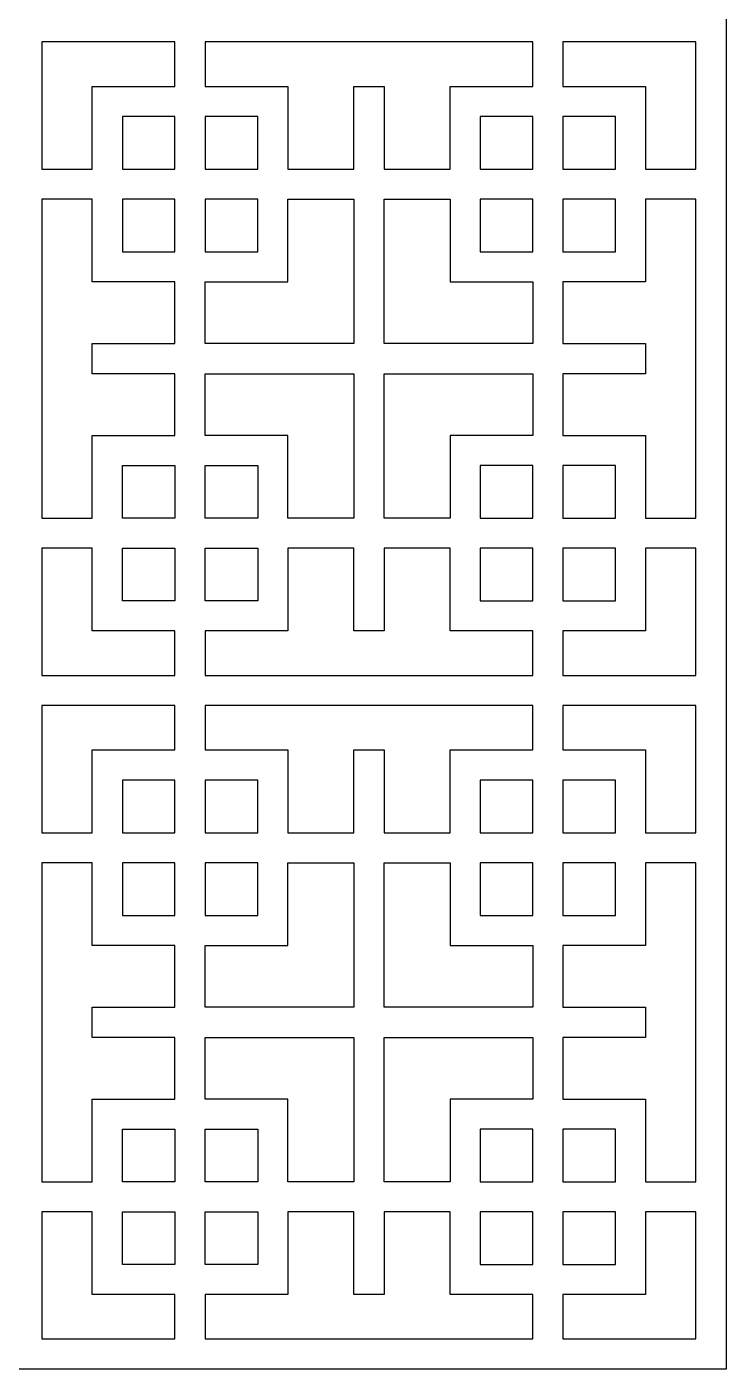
# Model space of a CAD drawing. Header units: centimetres. Extents: x -27 to -22.3, y -9 to 9.
# Drawn here: x -24.642 to -22.286, y -9 to -4.475 of the extents above; entities that cross this region are included whole.
import ezdxf

# ---------------------------------------------------------------- set-up
doc = ezdxf.new("R2010")
doc.units = ezdxf.units.CM
doc.header["$MEASUREMENT"] = 0
doc.layers.add('layer 1', color=7, linetype='Continuous')

msp = doc.modelspace()

# ---------------------------------------------------------------- linework, layer by layer
at = {"layer": 'layer 1', "color": 250, "lineweight": 30}
for points, knots in [([(-22.28554, -8.95302), (-22.28554, -8.95302), (-22.28554, -8.89854), (-22.28554, -8.89854), (-22.28554, -8.89854), (-22.28554, -8.89854), (-22.28554, -6.7628), (-22.28554, -6.7628), (-22.28554, -6.7628), (-22.28554, -6.7628), (-22.28554, -6.73569), (-22.28554, -6.73569), (-22.28554, -6.73569), (-22.28554, -6.73569), (-22.28554, -6.71561), (-22.28554, -6.71561), (-22.28554, -6.71561), (-22.28554, -6.71561), (-22.28554, -6.66112), (-22.28554, -6.66112), (-22.28554, -6.66112), (-22.28554, -6.66112), (-22.28554, -4.52539), (-22.28554, -4.52539), (-22.28554, -4.52539), (-22.28554, -4.52539), (-22.28554, -4.49828), (-22.28554, -4.49828), (-22.28554, -4.49828), (-22.28554, -4.49828), (-22.28554, -4.4782), (-22.28554, -4.4782), (-22.28554, -4.4782), (-22.28554, -4.4782), (-22.28554, -4.42371), (-22.28554, -4.42371), (-22.28554, -4.42371), (-22.28554, -4.42371), (-22.28554, -2.28798), (-22.28554, -2.28798), (-22.28554, -2.28798), (-22.28554, -2.28798), (-22.28554, -2.26087), (-22.28554, -2.26087), (-22.28554, -2.26087), (-22.28554, -2.26087), (-22.28554, -2.24079), (-22.28554, -2.24079), (-22.28554, -2.24079), (-22.28554, -2.24079), (-22.28554, -2.1863), (-22.28554, -2.1863), (-22.28554, -2.1863), (-22.28554, -2.1863), (-22.28554, -0.05056), (-22.28554, -0.05056), (-22.28554, -0.05056), (-22.28554, -0.05056), (-22.28554, -0.02345), (-22.28554, -0.02345), (-22.28554, -0.02345), (-22.28554, -0.02345), (-22.28554, -0.00337), (-22.28554, -0.00337), (-22.28554, -0.00337), (-22.28554, -0.00337), (-22.28554, 0.05111), (-22.28554, 0.05111), (-22.28554, 0.05111), (-22.28554, 0.05111), (-22.28554, 2.18685), (-22.28554, 2.18685), (-22.28554, 2.18685), (-22.28554, 2.18685), (-22.28554, 2.21396), (-22.28554, 2.21396), (-22.28554, 2.21396), (-22.28554, 2.21396), (-22.28554, 2.23404), (-22.28554, 2.23404), (-22.28554, 2.23404), (-22.28554, 2.23404), (-22.28554, 2.28853), (-22.28554, 2.28853), (-22.28554, 2.28853), (-22.28554, 2.28853), (-22.28554, 4.42426), (-22.28554, 4.42426), (-22.28554, 4.42426), (-22.28554, 4.42426), (-22.28554, 4.45137), (-22.28554, 4.45137), (-22.28554, 4.45137), (-22.28554, 4.45137), (-22.28554, 4.47145), (-22.28554, 4.47145), (-22.28554, 4.47145), (-22.28554, 4.47145), (-22.28554, 4.52594), (-22.28554, 4.52594), (-22.28554, 4.52594), (-22.28554, 4.52594), (-22.28554, 6.66167), (-22.28554, 6.66167), (-22.28554, 6.66167), (-22.28554, 6.66167), (-22.28554, 6.68878), (-22.28554, 6.68878), (-22.28554, 6.68878), (-22.28554, 6.68878), (-22.28554, 6.70887), (-22.28554, 6.70887), (-22.28554, 6.70887), (-22.28554, 6.70887), (-22.28554, 6.76335), (-22.28554, 6.76335), (-22.28554, 6.76335), (-22.28554, 6.76335), (-22.28554, 8.89909), (-22.28554, 8.89909), (-22.28554, 8.89909), (-22.28554, 8.89909), (-22.28554, 8.9262), (-22.28554, 8.9262), (-22.28554, 8.9262), (-22.28554, 8.9262), (-22.28554, 9.00076), (-22.28554, 9.00076), (-22.28554, 9.00076), (-22.28554, 9.00076), (-26.99914, 9.00076), (-26.99914, 9.00076), (-26.99914, 9.00076), (-26.99914, 9.00076), (-26.99914, 8.9262), (-26.99914, 8.9262), (-26.99914, 8.9262), (-26.99914, 8.9262), (-26.99914, 8.89909), (-26.99914, 8.89909), (-26.99914, 8.89909), (-26.99914, 8.89909), (-26.99914, 6.76335), (-26.99914, 6.76335), (-26.99914, 6.76335), (-26.99914, 6.76335), (-26.99914, 6.74882), (-26.99914, 6.74882), (-26.99914, 6.74882), (-26.99914, 6.74882), (-26.99914, 6.68878), (-26.99914, 6.68878), (-26.99914, 6.68878), (-26.99914, 6.68878), (-26.99914, 6.66167), (-26.99914, 6.66167), (-26.99914, 6.66167), (-26.99914, 6.66167), (-26.99914, 4.52594), (-26.99914, 4.52594), (-26.99914, 4.52594), (-26.99914, 4.52594), (-26.99914, 4.5114), (-26.99914, 4.5114), (-26.99914, 4.5114), (-26.99914, 4.5114), (-26.99914, 4.45137), (-26.99914, 4.45137), (-26.99914, 4.45137), (-26.99914, 4.45137), (-26.99914, 4.42426), (-26.99914, 4.42426), (-26.99914, 4.42426), (-26.99914, 4.42426), (-26.99914, 2.28853), (-26.99914, 2.28853), (-26.99914, 2.28853), (-26.99914, 2.28853), (-26.99914, 2.27399), (-26.99914, 2.27399), (-26.99914, 2.27399), (-26.99914, 2.27399), (-26.99914, 2.21396), (-26.99914, 2.21396), (-26.99914, 2.21396), (-26.99914, 2.21396), (-26.99914, 2.18685), (-26.99914, 2.18685), (-26.99914, 2.18685), (-26.99914, 2.18685), (-26.99914, 0.05111), (-26.99914, 0.05111), (-26.99914, 0.05111), (-26.99914, 0.05111), (-26.99914, 0.03658), (-26.99914, 0.03658), (-26.99914, 0.03658), (-26.99914, 0.03658), (-26.99914, -0.02345), (-26.99914, -0.02345), (-26.99914, -0.02345), (-26.99914, -0.02345), (-26.99914, -0.05056), (-26.99914, -0.05056), (-26.99914, -0.05056), (-26.99914, -0.05056), (-26.99914, -2.1863), (-26.99914, -2.1863), (-26.99914, -2.1863), (-26.99914, -2.1863), (-26.99914, -2.20083), (-26.99914, -2.20083), (-26.99914, -2.20083), (-26.99914, -2.20083), (-26.99914, -2.26087), (-26.99914, -2.26087), (-26.99914, -2.26087), (-26.99914, -2.26087), (-26.99914, -2.28798), (-26.99914, -2.28798), (-26.99914, -2.28798), (-26.99914, -2.28798), (-26.99914, -4.42371), (-26.99914, -4.42371), (-26.99914, -4.42371), (-26.99914, -4.42371), (-26.99914, -4.43825), (-26.99914, -4.43825), (-26.99914, -4.43825), (-26.99914, -4.43825), (-26.99914, -4.49828), (-26.99914, -4.49828), (-26.99914, -4.49828), (-26.99914, -4.49828), (-26.99914, -4.52539), (-26.99914, -4.52539), (-26.99914, -4.52539), (-26.99914, -4.52539), (-26.99914, -6.66112), (-26.99914, -6.66112), (-26.99914, -6.66112), (-26.99914, -6.66112), (-26.99914, -6.67566), (-26.99914, -6.67566), (-26.99914, -6.67566), (-26.99914, -6.67566), (-26.99914, -6.73569), (-26.99914, -6.73569), (-26.99914, -6.73569), (-26.99914, -6.73569), (-26.99914, -6.7628), (-26.99914, -6.7628), (-26.99914, -6.7628), (-26.99914, -6.7628), (-26.99914, -8.89854), (-26.99914, -8.89854), (-26.99914, -8.89854), (-26.99914, -8.89854), (-26.99914, -8.91307), (-26.99914, -8.91307), (-26.99914, -8.91307), (-26.99914, -8.91307), (-26.99914, -9.00021), (-26.99914, -9.00021), (-26.99914, -9.00021), (-26.99914, -9.00021), (-22.28554, -9.00021), (-22.28554, -9.00021), (-22.28554, -9.00021), (-22.28554, -9.00021), (-22.28554, -8.95302), (-22.28554, -8.95302)], [0, 0, 0, 0, 0.0144928, 0.0144928, 0.0144928, 0.0144928, 0.0289855, 0.0289855, 0.0289855, 0.0289855, 0.0434783, 0.0434783, 0.0434783, 0.0434783, 0.057971, 0.057971, 0.057971, 0.057971, 0.0724638, 0.0724638, 0.0724638, 0.0724638, 0.0869565, 0.0869565, 0.0869565, 0.0869565, 0.1014493, 0.1014493, 0.1014493, 0.1014493, 0.115942, 0.115942, 0.115942, 0.115942, 0.1304348, 0.1304348, 0.1304348, 0.1304348, 0.1449275, 0.1449275, 0.1449275, 0.1449275, 0.1594203, 0.1594203, 0.1594203, 0.1594203, 0.173913, 0.173913, 0.173913, 0.173913, 0.1884058, 0.1884058, 0.1884058, 0.1884058, 0.2028986, 0.2028986, 0.2028986, 0.2028986, 0.2173913, 0.2173913, 0.2173913, 0.2173913, 0.2318841, 0.2318841, 0.2318841, 0.2318841, 0.2463768, 0.2463768, 0.2463768, 0.2463768, 0.2608696, 0.2608696, 0.2608696, 0.2608696, 0.2753623, 0.2753623, 0.2753623, 0.2753623, 0.2898551, 0.2898551, 0.2898551, 0.2898551, 0.3043478, 0.3043478, 0.3043478, 0.3043478, 0.3188406, 0.3188406, 0.3188406, 0.3188406, 0.3333333, 0.3333333, 0.3333333, 0.3333333, 0.3478261, 0.3478261, 0.3478261, 0.3478261, 0.3623188, 0.3623188, 0.3623188, 0.3623188, 0.3768116, 0.3768116, 0.3768116, 0.3768116, 0.3913043, 0.3913043, 0.3913043, 0.3913043, 0.4057971, 0.4057971, 0.4057971, 0.4057971, 0.4202899, 0.4202899, 0.4202899, 0.4202899, 0.4347826, 0.4347826, 0.4347826, 0.4347826, 0.4492754, 0.4492754, 0.4492754, 0.4492754, 0.4637681, 0.4637681, 0.4637681, 0.4637681, 0.4782609, 0.4782609, 0.4782609, 0.4782609, 0.4927536, 0.4927536, 0.4927536, 0.4927536, 0.5072464, 0.5072464, 0.5072464, 0.5072464, 0.5217391, 0.5217391, 0.5217391, 0.5217391, 0.5362319, 0.5362319, 0.5362319, 0.5362319, 0.5507246, 0.5507246, 0.5507246, 0.5507246, 0.5652174, 0.5652174, 0.5652174, 0.5652174, 0.5797101, 0.5797101, 0.5797101, 0.5797101, 0.5942029, 0.5942029, 0.5942029, 0.5942029, 0.6086957, 0.6086957, 0.6086957, 0.6086957, 0.6231884, 0.6231884, 0.6231884, 0.6231884, 0.6376812, 0.6376812, 0.6376812, 0.6376812, 0.6521739, 0.6521739, 0.6521739, 0.6521739, 0.6666667, 0.6666667, 0.6666667, 0.6666667, 0.6811594, 0.6811594, 0.6811594, 0.6811594, 0.6956522, 0.6956522, 0.6956522, 0.6956522, 0.7101449, 0.7101449, 0.7101449, 0.7101449, 0.7246377, 0.7246377, 0.7246377, 0.7246377, 0.7391304, 0.7391304, 0.7391304, 0.7391304, 0.7536232, 0.7536232, 0.7536232, 0.7536232, 0.7681159, 0.7681159, 0.7681159, 0.7681159, 0.7826087, 0.7826087, 0.7826087, 0.7826087, 0.7971014, 0.7971014, 0.7971014, 0.7971014, 0.8115942, 0.8115942, 0.8115942, 0.8115942, 0.826087, 0.826087, 0.826087, 0.826087, 0.8405797, 0.8405797, 0.8405797, 0.8405797, 0.8550725, 0.8550725, 0.8550725, 0.8550725, 0.8695652, 0.8695652, 0.8695652, 0.8695652, 0.884058, 0.884058, 0.884058, 0.884058, 0.8985507, 0.8985507, 0.8985507, 0.8985507, 0.9130435, 0.9130435, 0.9130435, 0.9130435, 0.9275362, 0.9275362, 0.9275362, 0.9275362, 0.942029, 0.942029, 0.942029, 0.942029, 0.9565217, 0.9565217, 0.9565217, 0.9565217, 0.9710145, 0.9710145, 0.9710145, 0.9710145, 1, 1, 1, 1]), ([(-24.14315, -4.52539), (-24.14315, -4.52539), (-24.14315, -4.67527), (-24.14315, -4.67527), (-24.14315, -4.67527), (-24.14315, -4.67527), (-24.42192, -4.67527), (-24.42192, -4.67527), (-24.42192, -4.67527), (-24.42192, -4.67527), (-24.42192, -4.95404), (-24.42192, -4.95404), (-24.42192, -4.95404), (-24.42192, -4.95404), (-24.5915, -4.95404), (-24.5915, -4.95404), (-24.5915, -4.95404), (-24.5915, -4.95404), (-24.5915, -4.52539), (-24.5915, -4.52539), (-24.5915, -4.52539), (-24.5915, -4.52539), (-24.14315, -4.52539), (-24.14315, -4.52539)], [0, 0, 0, 0, 0.1428571, 0.1428571, 0.1428571, 0.1428571, 0.2857143, 0.2857143, 0.2857143, 0.2857143, 0.4285714, 0.4285714, 0.4285714, 0.4285714, 0.5714286, 0.5714286, 0.5714286, 0.5714286, 0.7142857, 0.7142857, 0.7142857, 0.7142857, 1, 1, 1, 1]), ([(-22.93724, -4.52539), (-22.93724, -4.52539), (-22.93724, -4.67527), (-22.93724, -4.67527), (-22.93724, -4.67527), (-22.93724, -4.67527), (-23.21601, -4.67527), (-23.21601, -4.67527), (-23.21601, -4.67527), (-23.21601, -4.67527), (-23.21601, -4.95404), (-23.21601, -4.95404), (-23.21601, -4.95404), (-23.21601, -4.95404), (-23.43852, -4.95404), (-23.43852, -4.95404), (-23.43852, -4.95404), (-23.43852, -4.95404), (-23.43852, -4.67527), (-23.43852, -4.67527), (-23.43852, -4.67527), (-23.43852, -4.67527), (-23.5402, -4.67527), (-23.5402, -4.67527), (-23.5402, -4.67527), (-23.5402, -4.67527), (-23.5402, -4.95404), (-23.5402, -4.95404), (-23.5402, -4.95404), (-23.5402, -4.95404), (-23.76271, -4.95404), (-23.76271, -4.95404), (-23.76271, -4.95404), (-23.76271, -4.95404), (-23.76271, -4.67527), (-23.76271, -4.67527), (-23.76271, -4.67527), (-23.76271, -4.67527), (-24.04148, -4.67527), (-24.04148, -4.67527), (-24.04148, -4.67527), (-24.04148, -4.67527), (-24.04148, -4.52539), (-24.04148, -4.52539), (-24.04148, -4.52539), (-24.04148, -4.52539), (-22.93724, -4.52539), (-22.93724, -4.52539)], [0, 0, 0, 0, 0.0769231, 0.0769231, 0.0769231, 0.0769231, 0.1538462, 0.1538462, 0.1538462, 0.1538462, 0.2307692, 0.2307692, 0.2307692, 0.2307692, 0.3076923, 0.3076923, 0.3076923, 0.3076923, 0.3846154, 0.3846154, 0.3846154, 0.3846154, 0.4615385, 0.4615385, 0.4615385, 0.4615385, 0.5384615, 0.5384615, 0.5384615, 0.5384615, 0.6153846, 0.6153846, 0.6153846, 0.6153846, 0.6923077, 0.6923077, 0.6923077, 0.6923077, 0.7692308, 0.7692308, 0.7692308, 0.7692308, 0.8461538, 0.8461538, 0.8461538, 0.8461538, 1, 1, 1, 1]), ([(-22.38722, -4.52539), (-22.38722, -4.52539), (-22.38722, -4.95404), (-22.38722, -4.95404), (-22.38722, -4.95404), (-22.38722, -4.95404), (-22.5568, -4.95404), (-22.5568, -4.95404), (-22.5568, -4.95404), (-22.5568, -4.95404), (-22.5568, -4.67527), (-22.5568, -4.67527), (-22.5568, -4.67527), (-22.5568, -4.67527), (-22.83557, -4.67527), (-22.83557, -4.67527), (-22.83557, -4.67527), (-22.83557, -4.67527), (-22.83557, -4.52539), (-22.83557, -4.52539), (-22.83557, -4.52539), (-22.83557, -4.52539), (-22.38722, -4.52539), (-22.38722, -4.52539)], [0, 0, 0, 0, 0.1428571, 0.1428571, 0.1428571, 0.1428571, 0.2857143, 0.2857143, 0.2857143, 0.2857143, 0.4285714, 0.4285714, 0.4285714, 0.4285714, 0.5714286, 0.5714286, 0.5714286, 0.5714286, 0.7142857, 0.7142857, 0.7142857, 0.7142857, 1, 1, 1, 1]), ([(-24.14315, -4.77695), (-24.14315, -4.77695), (-24.14315, -4.95404), (-24.14315, -4.95404), (-24.14315, -4.95404), (-24.14315, -4.95404), (-24.32024, -4.95404), (-24.32024, -4.95404), (-24.32024, -4.95404), (-24.32024, -4.95404), (-24.32024, -4.77695), (-24.32024, -4.77695), (-24.32024, -4.77695), (-24.32024, -4.77695), (-24.14315, -4.77695), (-24.14315, -4.77695)], [0, 0, 0, 0, 0.2, 0.2, 0.2, 0.2, 0.4, 0.4, 0.4, 0.4, 0.6, 0.6, 0.6, 0.6, 1, 1, 1, 1]), ([(-24.04148, -4.95404), (-24.04148, -4.95404), (-24.04148, -4.77695), (-24.04148, -4.77695), (-24.04148, -4.77695), (-24.04148, -4.77695), (-23.86439, -4.77695), (-23.86439, -4.77695), (-23.86439, -4.77695), (-23.86439, -4.77695), (-23.86439, -4.95404), (-23.86439, -4.95404), (-23.86439, -4.95404), (-23.86439, -4.95404), (-24.04148, -4.95404), (-24.04148, -4.95404)], [0, 0, 0, 0, 0.2, 0.2, 0.2, 0.2, 0.4, 0.4, 0.4, 0.4, 0.6, 0.6, 0.6, 0.6, 1, 1, 1, 1]), ([(-22.93724, -4.95404), (-22.93724, -4.95404), (-23.11433, -4.95404), (-23.11433, -4.95404), (-23.11433, -4.95404), (-23.11433, -4.95404), (-23.11433, -4.77695), (-23.11433, -4.77695), (-23.11433, -4.77695), (-23.11433, -4.77695), (-22.93724, -4.77695), (-22.93724, -4.77695), (-22.93724, -4.77695), (-22.93724, -4.77695), (-22.93724, -4.95404), (-22.93724, -4.95404)], [0, 0, 0, 0, 0.2, 0.2, 0.2, 0.2, 0.4, 0.4, 0.4, 0.4, 0.6, 0.6, 0.6, 0.6, 1, 1, 1, 1]), ([(-22.65848, -4.95404), (-22.65848, -4.95404), (-22.83557, -4.95404), (-22.83557, -4.95404), (-22.83557, -4.95404), (-22.83557, -4.95404), (-22.83557, -4.77695), (-22.83557, -4.77695), (-22.83557, -4.77695), (-22.83557, -4.77695), (-22.65848, -4.77695), (-22.65848, -4.77695), (-22.65848, -4.77695), (-22.65848, -4.77695), (-22.65848, -4.95404), (-22.65848, -4.95404)], [0, 0, 0, 0, 0.2, 0.2, 0.2, 0.2, 0.4, 0.4, 0.4, 0.4, 0.6, 0.6, 0.6, 0.6, 1, 1, 1, 1]), ([(-24.5915, -6.1308), (-24.5915, -6.1308), (-24.5915, -5.05571), (-24.5915, -5.05571), (-24.5915, -5.05571), (-24.5915, -5.05571), (-24.42192, -5.05571), (-24.42192, -5.05571), (-24.42192, -5.05571), (-24.42192, -5.05571), (-24.42192, -5.33448), (-24.42192, -5.33448), (-24.42192, -5.33448), (-24.42192, -5.33448), (-24.14315, -5.33448), (-24.14315, -5.33448), (-24.14315, -5.33448), (-24.14315, -5.33448), (-24.14315, -5.54242), (-24.14315, -5.54242), (-24.14315, -5.54242), (-24.14315, -5.54242), (-24.42192, -5.54242), (-24.42192, -5.54242), (-24.42192, -5.54242), (-24.42192, -5.54242), (-24.42192, -5.6441), (-24.42192, -5.6441), (-24.42192, -5.6441), (-24.42192, -5.6441), (-24.14315, -5.6441), (-24.14315, -5.6441), (-24.14315, -5.6441), (-24.14315, -5.6441), (-24.14315, -5.85204), (-24.14315, -5.85204), (-24.14315, -5.85204), (-24.14315, -5.85204), (-24.42192, -5.85204), (-24.42192, -5.85204), (-24.42192, -5.85204), (-24.42192, -5.85204), (-24.42192, -6.1308), (-24.42192, -6.1308), (-24.42192, -6.1308), (-24.42192, -6.1308), (-24.5915, -6.1308), (-24.5915, -6.1308)], [0, 0, 0, 0, 0.0769231, 0.0769231, 0.0769231, 0.0769231, 0.1538462, 0.1538462, 0.1538462, 0.1538462, 0.2307692, 0.2307692, 0.2307692, 0.2307692, 0.3076923, 0.3076923, 0.3076923, 0.3076923, 0.3846154, 0.3846154, 0.3846154, 0.3846154, 0.4615385, 0.4615385, 0.4615385, 0.4615385, 0.5384615, 0.5384615, 0.5384615, 0.5384615, 0.6153846, 0.6153846, 0.6153846, 0.6153846, 0.6923077, 0.6923077, 0.6923077, 0.6923077, 0.7692308, 0.7692308, 0.7692308, 0.7692308, 0.8461538, 0.8461538, 0.8461538, 0.8461538, 1, 1, 1, 1]), ([(-24.14315, -5.05571), (-24.14315, -5.05571), (-24.14315, -5.2328), (-24.14315, -5.2328), (-24.14315, -5.2328), (-24.14315, -5.2328), (-24.32024, -5.2328), (-24.32024, -5.2328), (-24.32024, -5.2328), (-24.32024, -5.2328), (-24.32024, -5.05571), (-24.32024, -5.05571), (-24.32024, -5.05571), (-24.32024, -5.05571), (-24.14315, -5.05571), (-24.14315, -5.05571)], [0, 0, 0, 0, 0.2, 0.2, 0.2, 0.2, 0.4, 0.4, 0.4, 0.4, 0.6, 0.6, 0.6, 0.6, 1, 1, 1, 1]), ([(-23.5402, -5.54242), (-23.5402, -5.54242), (-23.5402, -5.05571), (-23.5402, -5.05571), (-23.5402, -5.05571), (-23.5402, -5.05571), (-23.76271, -5.05571), (-23.76271, -5.05571), (-23.76271, -5.05571), (-23.76271, -5.05571), (-23.76271, -5.33448), (-23.76271, -5.33448), (-23.76271, -5.33448), (-23.76271, -5.33448), (-24.04148, -5.33448), (-24.04148, -5.33448), (-24.04148, -5.33448), (-24.04148, -5.33448), (-24.04148, -5.54242), (-24.04148, -5.54242), (-24.04148, -5.54242), (-24.04148, -5.54242), (-23.5402, -5.54242), (-23.5402, -5.54242)], [0, 0, 0, 0, 0.1428571, 0.1428571, 0.1428571, 0.1428571, 0.2857143, 0.2857143, 0.2857143, 0.2857143, 0.4285714, 0.4285714, 0.4285714, 0.4285714, 0.5714286, 0.5714286, 0.5714286, 0.5714286, 0.7142857, 0.7142857, 0.7142857, 0.7142857, 1, 1, 1, 1]), ([(-24.04148, -5.2328), (-24.04148, -5.2328), (-24.04148, -5.05571), (-24.04148, -5.05571), (-24.04148, -5.05571), (-24.04148, -5.05571), (-23.86439, -5.05571), (-23.86439, -5.05571), (-23.86439, -5.05571), (-23.86439, -5.05571), (-23.86439, -5.2328), (-23.86439, -5.2328), (-23.86439, -5.2328), (-23.86439, -5.2328), (-24.04148, -5.2328), (-24.04148, -5.2328)], [0, 0, 0, 0, 0.2, 0.2, 0.2, 0.2, 0.4, 0.4, 0.4, 0.4, 0.6, 0.6, 0.6, 0.6, 1, 1, 1, 1]), ([(-23.43852, -5.05571), (-23.43852, -5.05571), (-23.43852, -5.54242), (-23.43852, -5.54242), (-23.43852, -5.54242), (-23.43852, -5.54242), (-22.93724, -5.54242), (-22.93724, -5.54242), (-22.93724, -5.54242), (-22.93724, -5.54242), (-22.93724, -5.33448), (-22.93724, -5.33448), (-22.93724, -5.33448), (-22.93724, -5.33448), (-23.21601, -5.33448), (-23.21601, -5.33448), (-23.21601, -5.33448), (-23.21601, -5.33448), (-23.21601, -5.05571), (-23.21601, -5.05571), (-23.21601, -5.05571), (-23.21601, -5.05571), (-23.43852, -5.05571), (-23.43852, -5.05571)], [0, 0, 0, 0, 0.1428571, 0.1428571, 0.1428571, 0.1428571, 0.2857143, 0.2857143, 0.2857143, 0.2857143, 0.4285714, 0.4285714, 0.4285714, 0.4285714, 0.5714286, 0.5714286, 0.5714286, 0.5714286, 0.7142857, 0.7142857, 0.7142857, 0.7142857, 1, 1, 1, 1]), ([(-23.11433, -5.05571), (-23.11433, -5.05571), (-22.93724, -5.05571), (-22.93724, -5.05571), (-22.93724, -5.05571), (-22.93724, -5.05571), (-22.93724, -5.2328), (-22.93724, -5.2328), (-22.93724, -5.2328), (-22.93724, -5.2328), (-23.11433, -5.2328), (-23.11433, -5.2328), (-23.11433, -5.2328), (-23.11433, -5.2328), (-23.11433, -5.05571), (-23.11433, -5.05571)], [0, 0, 0, 0, 0.2, 0.2, 0.2, 0.2, 0.4, 0.4, 0.4, 0.4, 0.6, 0.6, 0.6, 0.6, 1, 1, 1, 1]), ([(-22.38722, -6.1308), (-22.38722, -6.1308), (-22.5568, -6.1308), (-22.5568, -6.1308), (-22.5568, -6.1308), (-22.5568, -6.1308), (-22.5568, -5.85204), (-22.5568, -5.85204), (-22.5568, -5.85204), (-22.5568, -5.85204), (-22.83557, -5.85204), (-22.83557, -5.85204), (-22.83557, -5.85204), (-22.83557, -5.85204), (-22.83557, -5.6441), (-22.83557, -5.6441), (-22.83557, -5.6441), (-22.83557, -5.6441), (-22.5568, -5.6441), (-22.5568, -5.6441), (-22.5568, -5.6441), (-22.5568, -5.6441), (-22.5568, -5.54242), (-22.5568, -5.54242), (-22.5568, -5.54242), (-22.5568, -5.54242), (-22.83557, -5.54242), (-22.83557, -5.54242), (-22.83557, -5.54242), (-22.83557, -5.54242), (-22.83557, -5.33448), (-22.83557, -5.33448), (-22.83557, -5.33448), (-22.83557, -5.33448), (-22.5568, -5.33448), (-22.5568, -5.33448), (-22.5568, -5.33448), (-22.5568, -5.33448), (-22.5568, -5.05571), (-22.5568, -5.05571), (-22.5568, -5.05571), (-22.5568, -5.05571), (-22.38722, -5.05571), (-22.38722, -5.05571), (-22.38722, -5.05571), (-22.38722, -5.05571), (-22.38722, -6.1308), (-22.38722, -6.1308)], [0, 0, 0, 0, 0.0769231, 0.0769231, 0.0769231, 0.0769231, 0.1538462, 0.1538462, 0.1538462, 0.1538462, 0.2307692, 0.2307692, 0.2307692, 0.2307692, 0.3076923, 0.3076923, 0.3076923, 0.3076923, 0.3846154, 0.3846154, 0.3846154, 0.3846154, 0.4615385, 0.4615385, 0.4615385, 0.4615385, 0.5384615, 0.5384615, 0.5384615, 0.5384615, 0.6153846, 0.6153846, 0.6153846, 0.6153846, 0.6923077, 0.6923077, 0.6923077, 0.6923077, 0.7692308, 0.7692308, 0.7692308, 0.7692308, 0.8461538, 0.8461538, 0.8461538, 0.8461538, 1, 1, 1, 1]), ([(-22.83557, -5.05571), (-22.83557, -5.05571), (-22.65848, -5.05571), (-22.65848, -5.05571), (-22.65848, -5.05571), (-22.65848, -5.05571), (-22.65848, -5.2328), (-22.65848, -5.2328), (-22.65848, -5.2328), (-22.65848, -5.2328), (-22.83557, -5.2328), (-22.83557, -5.2328), (-22.83557, -5.2328), (-22.83557, -5.2328), (-22.83557, -5.05571), (-22.83557, -5.05571)], [0, 0, 0, 0, 0.2, 0.2, 0.2, 0.2, 0.4, 0.4, 0.4, 0.4, 0.6, 0.6, 0.6, 0.6, 1, 1, 1, 1]), ([(-23.5402, -6.1308), (-23.5402, -6.1308), (-23.5402, -5.6441), (-23.5402, -5.6441), (-23.5402, -5.6441), (-23.5402, -5.6441), (-24.04148, -5.6441), (-24.04148, -5.6441), (-24.04148, -5.6441), (-24.04148, -5.6441), (-24.04148, -5.85204), (-24.04148, -5.85204), (-24.04148, -5.85204), (-24.04148, -5.85204), (-23.76271, -5.85204), (-23.76271, -5.85204), (-23.76271, -5.85204), (-23.76271, -5.85204), (-23.76271, -6.1308), (-23.76271, -6.1308), (-23.76271, -6.1308), (-23.76271, -6.1308), (-23.5402, -6.1308), (-23.5402, -6.1308)], [0, 0, 0, 0, 0.1428571, 0.1428571, 0.1428571, 0.1428571, 0.2857143, 0.2857143, 0.2857143, 0.2857143, 0.4285714, 0.4285714, 0.4285714, 0.4285714, 0.5714286, 0.5714286, 0.5714286, 0.5714286, 0.7142857, 0.7142857, 0.7142857, 0.7142857, 1, 1, 1, 1]), ([(-23.43852, -5.6441), (-23.43852, -5.6441), (-23.43852, -6.1308), (-23.43852, -6.1308), (-23.43852, -6.1308), (-23.43852, -6.1308), (-23.21601, -6.1308), (-23.21601, -6.1308), (-23.21601, -6.1308), (-23.21601, -6.1308), (-23.21601, -5.85204), (-23.21601, -5.85204), (-23.21601, -5.85204), (-23.21601, -5.85204), (-22.93724, -5.85204), (-22.93724, -5.85204), (-22.93724, -5.85204), (-22.93724, -5.85204), (-22.93724, -5.6441), (-22.93724, -5.6441), (-22.93724, -5.6441), (-22.93724, -5.6441), (-23.43852, -5.6441), (-23.43852, -5.6441)], [0, 0, 0, 0, 0.1428571, 0.1428571, 0.1428571, 0.1428571, 0.2857143, 0.2857143, 0.2857143, 0.2857143, 0.4285714, 0.4285714, 0.4285714, 0.4285714, 0.5714286, 0.5714286, 0.5714286, 0.5714286, 0.7142857, 0.7142857, 0.7142857, 0.7142857, 1, 1, 1, 1]), ([(-24.14315, -6.1308), (-24.14315, -6.1308), (-24.14315, -5.95371), (-24.14315, -5.95371), (-24.14315, -5.95371), (-24.14315, -5.95371), (-24.32024, -5.95371), (-24.32024, -5.95371), (-24.32024, -5.95371), (-24.32024, -5.95371), (-24.32024, -6.1308), (-24.32024, -6.1308), (-24.32024, -6.1308), (-24.32024, -6.1308), (-24.14315, -6.1308), (-24.14315, -6.1308)], [0, 0, 0, 0, 0.2, 0.2, 0.2, 0.2, 0.4, 0.4, 0.4, 0.4, 0.6, 0.6, 0.6, 0.6, 1, 1, 1, 1]), ([(-24.04148, -5.95371), (-24.04148, -5.95371), (-24.04148, -6.1308), (-24.04148, -6.1308), (-24.04148, -6.1308), (-24.04148, -6.1308), (-23.86439, -6.1308), (-23.86439, -6.1308), (-23.86439, -6.1308), (-23.86439, -6.1308), (-23.86439, -5.95371), (-23.86439, -5.95371), (-23.86439, -5.95371), (-23.86439, -5.95371), (-24.04148, -5.95371), (-24.04148, -5.95371)], [0, 0, 0, 0, 0.2, 0.2, 0.2, 0.2, 0.4, 0.4, 0.4, 0.4, 0.6, 0.6, 0.6, 0.6, 1, 1, 1, 1]), ([(-22.93724, -6.1308), (-22.93724, -6.1308), (-23.11433, -6.1308), (-23.11433, -6.1308), (-23.11433, -6.1308), (-23.11433, -6.1308), (-23.11433, -5.95371), (-23.11433, -5.95371), (-23.11433, -5.95371), (-23.11433, -5.95371), (-22.93724, -5.95371), (-22.93724, -5.95371), (-22.93724, -5.95371), (-22.93724, -5.95371), (-22.93724, -6.1308), (-22.93724, -6.1308)], [0, 0, 0, 0, 0.2, 0.2, 0.2, 0.2, 0.4, 0.4, 0.4, 0.4, 0.6, 0.6, 0.6, 0.6, 1, 1, 1, 1]), ([(-22.65848, -6.1308), (-22.65848, -6.1308), (-22.83557, -6.1308), (-22.83557, -6.1308), (-22.83557, -6.1308), (-22.83557, -6.1308), (-22.83557, -5.95371), (-22.83557, -5.95371), (-22.83557, -5.95371), (-22.83557, -5.95371), (-22.65848, -5.95371), (-22.65848, -5.95371), (-22.65848, -5.95371), (-22.65848, -5.95371), (-22.65848, -6.1308), (-22.65848, -6.1308)], [0, 0, 0, 0, 0.2, 0.2, 0.2, 0.2, 0.4, 0.4, 0.4, 0.4, 0.6, 0.6, 0.6, 0.6, 1, 1, 1, 1]), ([(-24.5915, -6.66112), (-24.5915, -6.66112), (-24.5915, -6.23248), (-24.5915, -6.23248), (-24.5915, -6.23248), (-24.5915, -6.23248), (-24.42192, -6.23248), (-24.42192, -6.23248), (-24.42192, -6.23248), (-24.42192, -6.23248), (-24.42192, -6.51125), (-24.42192, -6.51125), (-24.42192, -6.51125), (-24.42192, -6.51125), (-24.14315, -6.51125), (-24.14315, -6.51125), (-24.14315, -6.51125), (-24.14315, -6.51125), (-24.14315, -6.66112), (-24.14315, -6.66112), (-24.14315, -6.66112), (-24.14315, -6.66112), (-24.5915, -6.66112), (-24.5915, -6.66112)], [0, 0, 0, 0, 0.1428571, 0.1428571, 0.1428571, 0.1428571, 0.2857143, 0.2857143, 0.2857143, 0.2857143, 0.4285714, 0.4285714, 0.4285714, 0.4285714, 0.5714286, 0.5714286, 0.5714286, 0.5714286, 0.7142857, 0.7142857, 0.7142857, 0.7142857, 1, 1, 1, 1]), ([(-24.14315, -6.40957), (-24.14315, -6.40957), (-24.14315, -6.23248), (-24.14315, -6.23248), (-24.14315, -6.23248), (-24.14315, -6.23248), (-24.32024, -6.23248), (-24.32024, -6.23248), (-24.32024, -6.23248), (-24.32024, -6.23248), (-24.32024, -6.40957), (-24.32024, -6.40957), (-24.32024, -6.40957), (-24.32024, -6.40957), (-24.14315, -6.40957), (-24.14315, -6.40957)], [0, 0, 0, 0, 0.2, 0.2, 0.2, 0.2, 0.4, 0.4, 0.4, 0.4, 0.6, 0.6, 0.6, 0.6, 1, 1, 1, 1]), ([(-24.04148, -6.66112), (-24.04148, -6.66112), (-24.04148, -6.51125), (-24.04148, -6.51125), (-24.04148, -6.51125), (-24.04148, -6.51125), (-23.76271, -6.51125), (-23.76271, -6.51125), (-23.76271, -6.51125), (-23.76271, -6.51125), (-23.76271, -6.23248), (-23.76271, -6.23248), (-23.76271, -6.23248), (-23.76271, -6.23248), (-23.5402, -6.23248), (-23.5402, -6.23248), (-23.5402, -6.23248), (-23.5402, -6.23248), (-23.5402, -6.51125), (-23.5402, -6.51125), (-23.5402, -6.51125), (-23.5402, -6.51125), (-23.43852, -6.51125), (-23.43852, -6.51125), (-23.43852, -6.51125), (-23.43852, -6.51125), (-23.43852, -6.23248), (-23.43852, -6.23248), (-23.43852, -6.23248), (-23.43852, -6.23248), (-23.21601, -6.23248), (-23.21601, -6.23248), (-23.21601, -6.23248), (-23.21601, -6.23248), (-23.21601, -6.51125), (-23.21601, -6.51125), (-23.21601, -6.51125), (-23.21601, -6.51125), (-22.93724, -6.51125), (-22.93724, -6.51125), (-22.93724, -6.51125), (-22.93724, -6.51125), (-22.93724, -6.66112), (-22.93724, -6.66112), (-22.93724, -6.66112), (-22.93724, -6.66112), (-24.04148, -6.66112), (-24.04148, -6.66112)], [0, 0, 0, 0, 0.0769231, 0.0769231, 0.0769231, 0.0769231, 0.1538462, 0.1538462, 0.1538462, 0.1538462, 0.2307692, 0.2307692, 0.2307692, 0.2307692, 0.3076923, 0.3076923, 0.3076923, 0.3076923, 0.3846154, 0.3846154, 0.3846154, 0.3846154, 0.4615385, 0.4615385, 0.4615385, 0.4615385, 0.5384615, 0.5384615, 0.5384615, 0.5384615, 0.6153846, 0.6153846, 0.6153846, 0.6153846, 0.6923077, 0.6923077, 0.6923077, 0.6923077, 0.7692308, 0.7692308, 0.7692308, 0.7692308, 0.8461538, 0.8461538, 0.8461538, 0.8461538, 1, 1, 1, 1]), ([(-24.04148, -6.23248), (-24.04148, -6.23248), (-24.04148, -6.40957), (-24.04148, -6.40957), (-24.04148, -6.40957), (-24.04148, -6.40957), (-23.86439, -6.40957), (-23.86439, -6.40957), (-23.86439, -6.40957), (-23.86439, -6.40957), (-23.86439, -6.23248), (-23.86439, -6.23248), (-23.86439, -6.23248), (-23.86439, -6.23248), (-24.04148, -6.23248), (-24.04148, -6.23248)], [0, 0, 0, 0, 0.2, 0.2, 0.2, 0.2, 0.4, 0.4, 0.4, 0.4, 0.6, 0.6, 0.6, 0.6, 1, 1, 1, 1]), ([(-23.11433, -6.23248), (-23.11433, -6.23248), (-22.93724, -6.23248), (-22.93724, -6.23248), (-22.93724, -6.23248), (-22.93724, -6.23248), (-22.93724, -6.40957), (-22.93724, -6.40957), (-22.93724, -6.40957), (-22.93724, -6.40957), (-23.11433, -6.40957), (-23.11433, -6.40957), (-23.11433, -6.40957), (-23.11433, -6.40957), (-23.11433, -6.23248), (-23.11433, -6.23248)], [0, 0, 0, 0, 0.2, 0.2, 0.2, 0.2, 0.4, 0.4, 0.4, 0.4, 0.6, 0.6, 0.6, 0.6, 1, 1, 1, 1]), ([(-22.83557, -6.66112), (-22.83557, -6.66112), (-22.83557, -6.51125), (-22.83557, -6.51125), (-22.83557, -6.51125), (-22.83557, -6.51125), (-22.5568, -6.51125), (-22.5568, -6.51125), (-22.5568, -6.51125), (-22.5568, -6.51125), (-22.5568, -6.23248), (-22.5568, -6.23248), (-22.5568, -6.23248), (-22.5568, -6.23248), (-22.38722, -6.23248), (-22.38722, -6.23248), (-22.38722, -6.23248), (-22.38722, -6.23248), (-22.38722, -6.66112), (-22.38722, -6.66112), (-22.38722, -6.66112), (-22.38722, -6.66112), (-22.83557, -6.66112), (-22.83557, -6.66112)], [0, 0, 0, 0, 0.1428571, 0.1428571, 0.1428571, 0.1428571, 0.2857143, 0.2857143, 0.2857143, 0.2857143, 0.4285714, 0.4285714, 0.4285714, 0.4285714, 0.5714286, 0.5714286, 0.5714286, 0.5714286, 0.7142857, 0.7142857, 0.7142857, 0.7142857, 1, 1, 1, 1]), ([(-22.83557, -6.23248), (-22.83557, -6.23248), (-22.65848, -6.23248), (-22.65848, -6.23248), (-22.65848, -6.23248), (-22.65848, -6.23248), (-22.65848, -6.40957), (-22.65848, -6.40957), (-22.65848, -6.40957), (-22.65848, -6.40957), (-22.83557, -6.40957), (-22.83557, -6.40957), (-22.83557, -6.40957), (-22.83557, -6.40957), (-22.83557, -6.23248), (-22.83557, -6.23248)], [0, 0, 0, 0, 0.2, 0.2, 0.2, 0.2, 0.4, 0.4, 0.4, 0.4, 0.6, 0.6, 0.6, 0.6, 1, 1, 1, 1]), ([(-24.14315, -6.7628), (-24.14315, -6.7628), (-24.14315, -6.91268), (-24.14315, -6.91268), (-24.14315, -6.91268), (-24.14315, -6.91268), (-24.42192, -6.91268), (-24.42192, -6.91268), (-24.42192, -6.91268), (-24.42192, -6.91268), (-24.42192, -7.19145), (-24.42192, -7.19145), (-24.42192, -7.19145), (-24.42192, -7.19145), (-24.5915, -7.19145), (-24.5915, -7.19145), (-24.5915, -7.19145), (-24.5915, -7.19145), (-24.5915, -6.7628), (-24.5915, -6.7628), (-24.5915, -6.7628), (-24.5915, -6.7628), (-24.14315, -6.7628), (-24.14315, -6.7628)], [0, 0, 0, 0, 0.1428571, 0.1428571, 0.1428571, 0.1428571, 0.2857143, 0.2857143, 0.2857143, 0.2857143, 0.4285714, 0.4285714, 0.4285714, 0.4285714, 0.5714286, 0.5714286, 0.5714286, 0.5714286, 0.7142857, 0.7142857, 0.7142857, 0.7142857, 1, 1, 1, 1]), ([(-22.93724, -6.7628), (-22.93724, -6.7628), (-22.93724, -6.91268), (-22.93724, -6.91268), (-22.93724, -6.91268), (-22.93724, -6.91268), (-23.21601, -6.91268), (-23.21601, -6.91268), (-23.21601, -6.91268), (-23.21601, -6.91268), (-23.21601, -7.19145), (-23.21601, -7.19145), (-23.21601, -7.19145), (-23.21601, -7.19145), (-23.43852, -7.19145), (-23.43852, -7.19145), (-23.43852, -7.19145), (-23.43852, -7.19145), (-23.43852, -6.91268), (-23.43852, -6.91268), (-23.43852, -6.91268), (-23.43852, -6.91268), (-23.5402, -6.91268), (-23.5402, -6.91268), (-23.5402, -6.91268), (-23.5402, -6.91268), (-23.5402, -7.19145), (-23.5402, -7.19145), (-23.5402, -7.19145), (-23.5402, -7.19145), (-23.76271, -7.19145), (-23.76271, -7.19145), (-23.76271, -7.19145), (-23.76271, -7.19145), (-23.76271, -6.91268), (-23.76271, -6.91268), (-23.76271, -6.91268), (-23.76271, -6.91268), (-24.04148, -6.91268), (-24.04148, -6.91268), (-24.04148, -6.91268), (-24.04148, -6.91268), (-24.04148, -6.7628), (-24.04148, -6.7628), (-24.04148, -6.7628), (-24.04148, -6.7628), (-22.93724, -6.7628), (-22.93724, -6.7628)], [0, 0, 0, 0, 0.0769231, 0.0769231, 0.0769231, 0.0769231, 0.1538462, 0.1538462, 0.1538462, 0.1538462, 0.2307692, 0.2307692, 0.2307692, 0.2307692, 0.3076923, 0.3076923, 0.3076923, 0.3076923, 0.3846154, 0.3846154, 0.3846154, 0.3846154, 0.4615385, 0.4615385, 0.4615385, 0.4615385, 0.5384615, 0.5384615, 0.5384615, 0.5384615, 0.6153846, 0.6153846, 0.6153846, 0.6153846, 0.6923077, 0.6923077, 0.6923077, 0.6923077, 0.7692308, 0.7692308, 0.7692308, 0.7692308, 0.8461538, 0.8461538, 0.8461538, 0.8461538, 1, 1, 1, 1]), ([(-22.38722, -6.7628), (-22.38722, -6.7628), (-22.38722, -7.19145), (-22.38722, -7.19145), (-22.38722, -7.19145), (-22.38722, -7.19145), (-22.5568, -7.19145), (-22.5568, -7.19145), (-22.5568, -7.19145), (-22.5568, -7.19145), (-22.5568, -6.91268), (-22.5568, -6.91268), (-22.5568, -6.91268), (-22.5568, -6.91268), (-22.83557, -6.91268), (-22.83557, -6.91268), (-22.83557, -6.91268), (-22.83557, -6.91268), (-22.83557, -6.7628), (-22.83557, -6.7628), (-22.83557, -6.7628), (-22.83557, -6.7628), (-22.38722, -6.7628), (-22.38722, -6.7628)], [0, 0, 0, 0, 0.1428571, 0.1428571, 0.1428571, 0.1428571, 0.2857143, 0.2857143, 0.2857143, 0.2857143, 0.4285714, 0.4285714, 0.4285714, 0.4285714, 0.5714286, 0.5714286, 0.5714286, 0.5714286, 0.7142857, 0.7142857, 0.7142857, 0.7142857, 1, 1, 1, 1]), ([(-24.14315, -7.01436), (-24.14315, -7.01436), (-24.14315, -7.19145), (-24.14315, -7.19145), (-24.14315, -7.19145), (-24.14315, -7.19145), (-24.32024, -7.19145), (-24.32024, -7.19145), (-24.32024, -7.19145), (-24.32024, -7.19145), (-24.32024, -7.01436), (-24.32024, -7.01436), (-24.32024, -7.01436), (-24.32024, -7.01436), (-24.14315, -7.01436), (-24.14315, -7.01436)], [0, 0, 0, 0, 0.2, 0.2, 0.2, 0.2, 0.4, 0.4, 0.4, 0.4, 0.6, 0.6, 0.6, 0.6, 1, 1, 1, 1]), ([(-24.04148, -7.19145), (-24.04148, -7.19145), (-24.04148, -7.01436), (-24.04148, -7.01436), (-24.04148, -7.01436), (-24.04148, -7.01436), (-23.86439, -7.01436), (-23.86439, -7.01436), (-23.86439, -7.01436), (-23.86439, -7.01436), (-23.86439, -7.19145), (-23.86439, -7.19145), (-23.86439, -7.19145), (-23.86439, -7.19145), (-24.04148, -7.19145), (-24.04148, -7.19145)], [0, 0, 0, 0, 0.2, 0.2, 0.2, 0.2, 0.4, 0.4, 0.4, 0.4, 0.6, 0.6, 0.6, 0.6, 1, 1, 1, 1]), ([(-22.93724, -7.19145), (-22.93724, -7.19145), (-23.11433, -7.19145), (-23.11433, -7.19145), (-23.11433, -7.19145), (-23.11433, -7.19145), (-23.11433, -7.01436), (-23.11433, -7.01436), (-23.11433, -7.01436), (-23.11433, -7.01436), (-22.93724, -7.01436), (-22.93724, -7.01436), (-22.93724, -7.01436), (-22.93724, -7.01436), (-22.93724, -7.19145), (-22.93724, -7.19145)], [0, 0, 0, 0, 0.2, 0.2, 0.2, 0.2, 0.4, 0.4, 0.4, 0.4, 0.6, 0.6, 0.6, 0.6, 1, 1, 1, 1]), ([(-22.65848, -7.19145), (-22.65848, -7.19145), (-22.83557, -7.19145), (-22.83557, -7.19145), (-22.83557, -7.19145), (-22.83557, -7.19145), (-22.83557, -7.01436), (-22.83557, -7.01436), (-22.83557, -7.01436), (-22.83557, -7.01436), (-22.65848, -7.01436), (-22.65848, -7.01436), (-22.65848, -7.01436), (-22.65848, -7.01436), (-22.65848, -7.19145), (-22.65848, -7.19145)], [0, 0, 0, 0, 0.2, 0.2, 0.2, 0.2, 0.4, 0.4, 0.4, 0.4, 0.6, 0.6, 0.6, 0.6, 1, 1, 1, 1]), ([(-24.5915, -8.36821), (-24.5915, -8.36821), (-24.5915, -7.29313), (-24.5915, -7.29313), (-24.5915, -7.29313), (-24.5915, -7.29313), (-24.42192, -7.29313), (-24.42192, -7.29313), (-24.42192, -7.29313), (-24.42192, -7.29313), (-24.42192, -7.57189), (-24.42192, -7.57189), (-24.42192, -7.57189), (-24.42192, -7.57189), (-24.14315, -7.57189), (-24.14315, -7.57189), (-24.14315, -7.57189), (-24.14315, -7.57189), (-24.14315, -7.77983), (-24.14315, -7.77983), (-24.14315, -7.77983), (-24.14315, -7.77983), (-24.42192, -7.77983), (-24.42192, -7.77983), (-24.42192, -7.77983), (-24.42192, -7.77983), (-24.42192, -7.88151), (-24.42192, -7.88151), (-24.42192, -7.88151), (-24.42192, -7.88151), (-24.14315, -7.88151), (-24.14315, -7.88151), (-24.14315, -7.88151), (-24.14315, -7.88151), (-24.14315, -8.08945), (-24.14315, -8.08945), (-24.14315, -8.08945), (-24.14315, -8.08945), (-24.42192, -8.08945), (-24.42192, -8.08945), (-24.42192, -8.08945), (-24.42192, -8.08945), (-24.42192, -8.36821), (-24.42192, -8.36821), (-24.42192, -8.36821), (-24.42192, -8.36821), (-24.5915, -8.36821), (-24.5915, -8.36821)], [0, 0, 0, 0, 0.0769231, 0.0769231, 0.0769231, 0.0769231, 0.1538462, 0.1538462, 0.1538462, 0.1538462, 0.2307692, 0.2307692, 0.2307692, 0.2307692, 0.3076923, 0.3076923, 0.3076923, 0.3076923, 0.3846154, 0.3846154, 0.3846154, 0.3846154, 0.4615385, 0.4615385, 0.4615385, 0.4615385, 0.5384615, 0.5384615, 0.5384615, 0.5384615, 0.6153846, 0.6153846, 0.6153846, 0.6153846, 0.6923077, 0.6923077, 0.6923077, 0.6923077, 0.7692308, 0.7692308, 0.7692308, 0.7692308, 0.8461538, 0.8461538, 0.8461538, 0.8461538, 1, 1, 1, 1]), ([(-24.14315, -7.29313), (-24.14315, -7.29313), (-24.14315, -7.47021), (-24.14315, -7.47021), (-24.14315, -7.47021), (-24.14315, -7.47021), (-24.32024, -7.47021), (-24.32024, -7.47021), (-24.32024, -7.47021), (-24.32024, -7.47021), (-24.32024, -7.29313), (-24.32024, -7.29313), (-24.32024, -7.29313), (-24.32024, -7.29313), (-24.14315, -7.29313), (-24.14315, -7.29313)], [0, 0, 0, 0, 0.2, 0.2, 0.2, 0.2, 0.4, 0.4, 0.4, 0.4, 0.6, 0.6, 0.6, 0.6, 1, 1, 1, 1]), ([(-23.5402, -7.77983), (-23.5402, -7.77983), (-23.5402, -7.29313), (-23.5402, -7.29313), (-23.5402, -7.29313), (-23.5402, -7.29313), (-23.76271, -7.29313), (-23.76271, -7.29313), (-23.76271, -7.29313), (-23.76271, -7.29313), (-23.76271, -7.57189), (-23.76271, -7.57189), (-23.76271, -7.57189), (-23.76271, -7.57189), (-24.04148, -7.57189), (-24.04148, -7.57189), (-24.04148, -7.57189), (-24.04148, -7.57189), (-24.04148, -7.77983), (-24.04148, -7.77983), (-24.04148, -7.77983), (-24.04148, -7.77983), (-23.5402, -7.77983), (-23.5402, -7.77983)], [0, 0, 0, 0, 0.1428571, 0.1428571, 0.1428571, 0.1428571, 0.2857143, 0.2857143, 0.2857143, 0.2857143, 0.4285714, 0.4285714, 0.4285714, 0.4285714, 0.5714286, 0.5714286, 0.5714286, 0.5714286, 0.7142857, 0.7142857, 0.7142857, 0.7142857, 1, 1, 1, 1]), ([(-24.04148, -7.47021), (-24.04148, -7.47021), (-24.04148, -7.29313), (-24.04148, -7.29313), (-24.04148, -7.29313), (-24.04148, -7.29313), (-23.86439, -7.29313), (-23.86439, -7.29313), (-23.86439, -7.29313), (-23.86439, -7.29313), (-23.86439, -7.47021), (-23.86439, -7.47021), (-23.86439, -7.47021), (-23.86439, -7.47021), (-24.04148, -7.47021), (-24.04148, -7.47021)], [0, 0, 0, 0, 0.2, 0.2, 0.2, 0.2, 0.4, 0.4, 0.4, 0.4, 0.6, 0.6, 0.6, 0.6, 1, 1, 1, 1]), ([(-23.43852, -7.29313), (-23.43852, -7.29313), (-23.43852, -7.77983), (-23.43852, -7.77983), (-23.43852, -7.77983), (-23.43852, -7.77983), (-22.93724, -7.77983), (-22.93724, -7.77983), (-22.93724, -7.77983), (-22.93724, -7.77983), (-22.93724, -7.57189), (-22.93724, -7.57189), (-22.93724, -7.57189), (-22.93724, -7.57189), (-23.21601, -7.57189), (-23.21601, -7.57189), (-23.21601, -7.57189), (-23.21601, -7.57189), (-23.21601, -7.29313), (-23.21601, -7.29313), (-23.21601, -7.29313), (-23.21601, -7.29313), (-23.43852, -7.29313), (-23.43852, -7.29313)], [0, 0, 0, 0, 0.1428571, 0.1428571, 0.1428571, 0.1428571, 0.2857143, 0.2857143, 0.2857143, 0.2857143, 0.4285714, 0.4285714, 0.4285714, 0.4285714, 0.5714286, 0.5714286, 0.5714286, 0.5714286, 0.7142857, 0.7142857, 0.7142857, 0.7142857, 1, 1, 1, 1]), ([(-23.11433, -7.29313), (-23.11433, -7.29313), (-22.93724, -7.29313), (-22.93724, -7.29313), (-22.93724, -7.29313), (-22.93724, -7.29313), (-22.93724, -7.47021), (-22.93724, -7.47021), (-22.93724, -7.47021), (-22.93724, -7.47021), (-23.11433, -7.47021), (-23.11433, -7.47021), (-23.11433, -7.47021), (-23.11433, -7.47021), (-23.11433, -7.29313), (-23.11433, -7.29313)], [0, 0, 0, 0, 0.2, 0.2, 0.2, 0.2, 0.4, 0.4, 0.4, 0.4, 0.6, 0.6, 0.6, 0.6, 1, 1, 1, 1]), ([(-22.38722, -8.36821), (-22.38722, -8.36821), (-22.5568, -8.36821), (-22.5568, -8.36821), (-22.5568, -8.36821), (-22.5568, -8.36821), (-22.5568, -8.08945), (-22.5568, -8.08945), (-22.5568, -8.08945), (-22.5568, -8.08945), (-22.83557, -8.08945), (-22.83557, -8.08945), (-22.83557, -8.08945), (-22.83557, -8.08945), (-22.83557, -7.88151), (-22.83557, -7.88151), (-22.83557, -7.88151), (-22.83557, -7.88151), (-22.5568, -7.88151), (-22.5568, -7.88151), (-22.5568, -7.88151), (-22.5568, -7.88151), (-22.5568, -7.77983), (-22.5568, -7.77983), (-22.5568, -7.77983), (-22.5568, -7.77983), (-22.83557, -7.77983), (-22.83557, -7.77983), (-22.83557, -7.77983), (-22.83557, -7.77983), (-22.83557, -7.57189), (-22.83557, -7.57189), (-22.83557, -7.57189), (-22.83557, -7.57189), (-22.5568, -7.57189), (-22.5568, -7.57189), (-22.5568, -7.57189), (-22.5568, -7.57189), (-22.5568, -7.29313), (-22.5568, -7.29313), (-22.5568, -7.29313), (-22.5568, -7.29313), (-22.38722, -7.29313), (-22.38722, -7.29313), (-22.38722, -7.29313), (-22.38722, -7.29313), (-22.38722, -8.36821), (-22.38722, -8.36821)], [0, 0, 0, 0, 0.0769231, 0.0769231, 0.0769231, 0.0769231, 0.1538462, 0.1538462, 0.1538462, 0.1538462, 0.2307692, 0.2307692, 0.2307692, 0.2307692, 0.3076923, 0.3076923, 0.3076923, 0.3076923, 0.3846154, 0.3846154, 0.3846154, 0.3846154, 0.4615385, 0.4615385, 0.4615385, 0.4615385, 0.5384615, 0.5384615, 0.5384615, 0.5384615, 0.6153846, 0.6153846, 0.6153846, 0.6153846, 0.6923077, 0.6923077, 0.6923077, 0.6923077, 0.7692308, 0.7692308, 0.7692308, 0.7692308, 0.8461538, 0.8461538, 0.8461538, 0.8461538, 1, 1, 1, 1]), ([(-22.83557, -7.29313), (-22.83557, -7.29313), (-22.65848, -7.29313), (-22.65848, -7.29313), (-22.65848, -7.29313), (-22.65848, -7.29313), (-22.65848, -7.47021), (-22.65848, -7.47021), (-22.65848, -7.47021), (-22.65848, -7.47021), (-22.83557, -7.47021), (-22.83557, -7.47021), (-22.83557, -7.47021), (-22.83557, -7.47021), (-22.83557, -7.29313), (-22.83557, -7.29313)], [0, 0, 0, 0, 0.2, 0.2, 0.2, 0.2, 0.4, 0.4, 0.4, 0.4, 0.6, 0.6, 0.6, 0.6, 1, 1, 1, 1]), ([(-23.5402, -8.36821), (-23.5402, -8.36821), (-23.5402, -7.88151), (-23.5402, -7.88151), (-23.5402, -7.88151), (-23.5402, -7.88151), (-24.04148, -7.88151), (-24.04148, -7.88151), (-24.04148, -7.88151), (-24.04148, -7.88151), (-24.04148, -8.08945), (-24.04148, -8.08945), (-24.04148, -8.08945), (-24.04148, -8.08945), (-23.76271, -8.08945), (-23.76271, -8.08945), (-23.76271, -8.08945), (-23.76271, -8.08945), (-23.76271, -8.36821), (-23.76271, -8.36821), (-23.76271, -8.36821), (-23.76271, -8.36821), (-23.5402, -8.36821), (-23.5402, -8.36821)], [0, 0, 0, 0, 0.1428571, 0.1428571, 0.1428571, 0.1428571, 0.2857143, 0.2857143, 0.2857143, 0.2857143, 0.4285714, 0.4285714, 0.4285714, 0.4285714, 0.5714286, 0.5714286, 0.5714286, 0.5714286, 0.7142857, 0.7142857, 0.7142857, 0.7142857, 1, 1, 1, 1]), ([(-23.43852, -7.88151), (-23.43852, -7.88151), (-23.43852, -8.36821), (-23.43852, -8.36821), (-23.43852, -8.36821), (-23.43852, -8.36821), (-23.21601, -8.36821), (-23.21601, -8.36821), (-23.21601, -8.36821), (-23.21601, -8.36821), (-23.21601, -8.08945), (-23.21601, -8.08945), (-23.21601, -8.08945), (-23.21601, -8.08945), (-22.93724, -8.08945), (-22.93724, -8.08945), (-22.93724, -8.08945), (-22.93724, -8.08945), (-22.93724, -7.88151), (-22.93724, -7.88151), (-22.93724, -7.88151), (-22.93724, -7.88151), (-23.43852, -7.88151), (-23.43852, -7.88151)], [0, 0, 0, 0, 0.1428571, 0.1428571, 0.1428571, 0.1428571, 0.2857143, 0.2857143, 0.2857143, 0.2857143, 0.4285714, 0.4285714, 0.4285714, 0.4285714, 0.5714286, 0.5714286, 0.5714286, 0.5714286, 0.7142857, 0.7142857, 0.7142857, 0.7142857, 1, 1, 1, 1]), ([(-24.14315, -8.36821), (-24.14315, -8.36821), (-24.14315, -8.19113), (-24.14315, -8.19113), (-24.14315, -8.19113), (-24.14315, -8.19113), (-24.32024, -8.19113), (-24.32024, -8.19113), (-24.32024, -8.19113), (-24.32024, -8.19113), (-24.32024, -8.36821), (-24.32024, -8.36821), (-24.32024, -8.36821), (-24.32024, -8.36821), (-24.14315, -8.36821), (-24.14315, -8.36821)], [0, 0, 0, 0, 0.2, 0.2, 0.2, 0.2, 0.4, 0.4, 0.4, 0.4, 0.6, 0.6, 0.6, 0.6, 1, 1, 1, 1]), ([(-24.04148, -8.19113), (-24.04148, -8.19113), (-24.04148, -8.36821), (-24.04148, -8.36821), (-24.04148, -8.36821), (-24.04148, -8.36821), (-23.86439, -8.36821), (-23.86439, -8.36821), (-23.86439, -8.36821), (-23.86439, -8.36821), (-23.86439, -8.19113), (-23.86439, -8.19113), (-23.86439, -8.19113), (-23.86439, -8.19113), (-24.04148, -8.19113), (-24.04148, -8.19113)], [0, 0, 0, 0, 0.2, 0.2, 0.2, 0.2, 0.4, 0.4, 0.4, 0.4, 0.6, 0.6, 0.6, 0.6, 1, 1, 1, 1]), ([(-22.93724, -8.36821), (-22.93724, -8.36821), (-23.11433, -8.36821), (-23.11433, -8.36821), (-23.11433, -8.36821), (-23.11433, -8.36821), (-23.11433, -8.19113), (-23.11433, -8.19113), (-23.11433, -8.19113), (-23.11433, -8.19113), (-22.93724, -8.19113), (-22.93724, -8.19113), (-22.93724, -8.19113), (-22.93724, -8.19113), (-22.93724, -8.36821), (-22.93724, -8.36821)], [0, 0, 0, 0, 0.2, 0.2, 0.2, 0.2, 0.4, 0.4, 0.4, 0.4, 0.6, 0.6, 0.6, 0.6, 1, 1, 1, 1]), ([(-22.65848, -8.36821), (-22.65848, -8.36821), (-22.83557, -8.36821), (-22.83557, -8.36821), (-22.83557, -8.36821), (-22.83557, -8.36821), (-22.83557, -8.19113), (-22.83557, -8.19113), (-22.83557, -8.19113), (-22.83557, -8.19113), (-22.65848, -8.19113), (-22.65848, -8.19113), (-22.65848, -8.19113), (-22.65848, -8.19113), (-22.65848, -8.36821), (-22.65848, -8.36821)], [0, 0, 0, 0, 0.2, 0.2, 0.2, 0.2, 0.4, 0.4, 0.4, 0.4, 0.6, 0.6, 0.6, 0.6, 1, 1, 1, 1]), ([(-24.5915, -8.89854), (-24.5915, -8.89854), (-24.5915, -8.4699), (-24.5915, -8.4699), (-24.5915, -8.4699), (-24.5915, -8.4699), (-24.42192, -8.4699), (-24.42192, -8.4699), (-24.42192, -8.4699), (-24.42192, -8.4699), (-24.42192, -8.74866), (-24.42192, -8.74866), (-24.42192, -8.74866), (-24.42192, -8.74866), (-24.14315, -8.74866), (-24.14315, -8.74866), (-24.14315, -8.74866), (-24.14315, -8.74866), (-24.14315, -8.89854), (-24.14315, -8.89854), (-24.14315, -8.89854), (-24.14315, -8.89854), (-24.5915, -8.89854), (-24.5915, -8.89854)], [0, 0, 0, 0, 0.1428571, 0.1428571, 0.1428571, 0.1428571, 0.2857143, 0.2857143, 0.2857143, 0.2857143, 0.4285714, 0.4285714, 0.4285714, 0.4285714, 0.5714286, 0.5714286, 0.5714286, 0.5714286, 0.7142857, 0.7142857, 0.7142857, 0.7142857, 1, 1, 1, 1]), ([(-24.14315, -8.64698), (-24.14315, -8.64698), (-24.14315, -8.4699), (-24.14315, -8.4699), (-24.14315, -8.4699), (-24.14315, -8.4699), (-24.32024, -8.4699), (-24.32024, -8.4699), (-24.32024, -8.4699), (-24.32024, -8.4699), (-24.32024, -8.64698), (-24.32024, -8.64698), (-24.32024, -8.64698), (-24.32024, -8.64698), (-24.14315, -8.64698), (-24.14315, -8.64698)], [0, 0, 0, 0, 0.2, 0.2, 0.2, 0.2, 0.4, 0.4, 0.4, 0.4, 0.6, 0.6, 0.6, 0.6, 1, 1, 1, 1]), ([(-24.04148, -8.89854), (-24.04148, -8.89854), (-24.04148, -8.74866), (-24.04148, -8.74866), (-24.04148, -8.74866), (-24.04148, -8.74866), (-23.76271, -8.74866), (-23.76271, -8.74866), (-23.76271, -8.74866), (-23.76271, -8.74866), (-23.76271, -8.4699), (-23.76271, -8.4699), (-23.76271, -8.4699), (-23.76271, -8.4699), (-23.5402, -8.4699), (-23.5402, -8.4699), (-23.5402, -8.4699), (-23.5402, -8.4699), (-23.5402, -8.74866), (-23.5402, -8.74866), (-23.5402, -8.74866), (-23.5402, -8.74866), (-23.43852, -8.74866), (-23.43852, -8.74866), (-23.43852, -8.74866), (-23.43852, -8.74866), (-23.43852, -8.4699), (-23.43852, -8.4699), (-23.43852, -8.4699), (-23.43852, -8.4699), (-23.21601, -8.4699), (-23.21601, -8.4699), (-23.21601, -8.4699), (-23.21601, -8.4699), (-23.21601, -8.74866), (-23.21601, -8.74866), (-23.21601, -8.74866), (-23.21601, -8.74866), (-22.93724, -8.74866), (-22.93724, -8.74866), (-22.93724, -8.74866), (-22.93724, -8.74866), (-22.93724, -8.89854), (-22.93724, -8.89854), (-22.93724, -8.89854), (-22.93724, -8.89854), (-24.04148, -8.89854), (-24.04148, -8.89854)], [0, 0, 0, 0, 0.0769231, 0.0769231, 0.0769231, 0.0769231, 0.1538462, 0.1538462, 0.1538462, 0.1538462, 0.2307692, 0.2307692, 0.2307692, 0.2307692, 0.3076923, 0.3076923, 0.3076923, 0.3076923, 0.3846154, 0.3846154, 0.3846154, 0.3846154, 0.4615385, 0.4615385, 0.4615385, 0.4615385, 0.5384615, 0.5384615, 0.5384615, 0.5384615, 0.6153846, 0.6153846, 0.6153846, 0.6153846, 0.6923077, 0.6923077, 0.6923077, 0.6923077, 0.7692308, 0.7692308, 0.7692308, 0.7692308, 0.8461538, 0.8461538, 0.8461538, 0.8461538, 1, 1, 1, 1]), ([(-24.04148, -8.4699), (-24.04148, -8.4699), (-24.04148, -8.64698), (-24.04148, -8.64698), (-24.04148, -8.64698), (-24.04148, -8.64698), (-23.86439, -8.64698), (-23.86439, -8.64698), (-23.86439, -8.64698), (-23.86439, -8.64698), (-23.86439, -8.4699), (-23.86439, -8.4699), (-23.86439, -8.4699), (-23.86439, -8.4699), (-24.04148, -8.4699), (-24.04148, -8.4699)], [0, 0, 0, 0, 0.2, 0.2, 0.2, 0.2, 0.4, 0.4, 0.4, 0.4, 0.6, 0.6, 0.6, 0.6, 1, 1, 1, 1]), ([(-23.11433, -8.4699), (-23.11433, -8.4699), (-22.93724, -8.4699), (-22.93724, -8.4699), (-22.93724, -8.4699), (-22.93724, -8.4699), (-22.93724, -8.64698), (-22.93724, -8.64698), (-22.93724, -8.64698), (-22.93724, -8.64698), (-23.11433, -8.64698), (-23.11433, -8.64698), (-23.11433, -8.64698), (-23.11433, -8.64698), (-23.11433, -8.4699), (-23.11433, -8.4699)], [0, 0, 0, 0, 0.2, 0.2, 0.2, 0.2, 0.4, 0.4, 0.4, 0.4, 0.6, 0.6, 0.6, 0.6, 1, 1, 1, 1]), ([(-22.83557, -8.89854), (-22.83557, -8.89854), (-22.83557, -8.74866), (-22.83557, -8.74866), (-22.83557, -8.74866), (-22.83557, -8.74866), (-22.5568, -8.74866), (-22.5568, -8.74866), (-22.5568, -8.74866), (-22.5568, -8.74866), (-22.5568, -8.4699), (-22.5568, -8.4699), (-22.5568, -8.4699), (-22.5568, -8.4699), (-22.38722, -8.4699), (-22.38722, -8.4699), (-22.38722, -8.4699), (-22.38722, -8.4699), (-22.38722, -8.89854), (-22.38722, -8.89854), (-22.38722, -8.89854), (-22.38722, -8.89854), (-22.83557, -8.89854), (-22.83557, -8.89854)], [0, 0, 0, 0, 0.1428571, 0.1428571, 0.1428571, 0.1428571, 0.2857143, 0.2857143, 0.2857143, 0.2857143, 0.4285714, 0.4285714, 0.4285714, 0.4285714, 0.5714286, 0.5714286, 0.5714286, 0.5714286, 0.7142857, 0.7142857, 0.7142857, 0.7142857, 1, 1, 1, 1]), ([(-22.83557, -8.4699), (-22.83557, -8.4699), (-22.65848, -8.4699), (-22.65848, -8.4699), (-22.65848, -8.4699), (-22.65848, -8.4699), (-22.65848, -8.64698), (-22.65848, -8.64698), (-22.65848, -8.64698), (-22.65848, -8.64698), (-22.83557, -8.64698), (-22.83557, -8.64698), (-22.83557, -8.64698), (-22.83557, -8.64698), (-22.83557, -8.4699), (-22.83557, -8.4699)], [0, 0, 0, 0, 0.2, 0.2, 0.2, 0.2, 0.4, 0.4, 0.4, 0.4, 0.6, 0.6, 0.6, 0.6, 1, 1, 1, 1])]:
    msp.add_open_spline(points, degree=3, knots=knots, dxfattribs=at)

doc.saveas('drawing.dxf')
